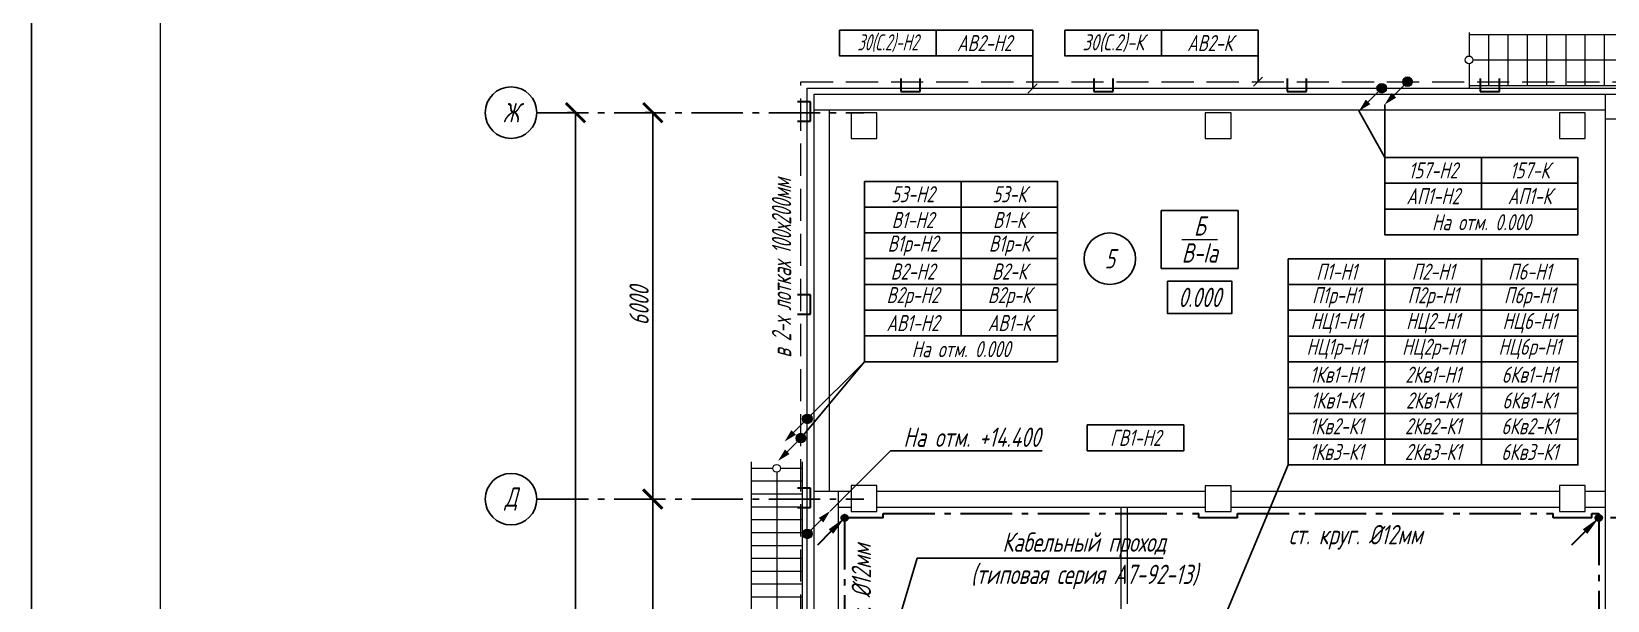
# Model space of a CAD drawing. Header units: millimetres. Extents: x -14296 to 10264, y -13087 to -5602.
# Drawn here: x -2722.7 to -2478, y -12705.7 to -12617.4 of the extents above; entities that cross this region are included whole.
import ezdxf
from ezdxf import colors
from ezdxf.entities.mleader import LeaderData, LeaderLine
from ezdxf.math import Vec2, Vec3

# ---------------------------------------------------------------- set-up
doc = ezdxf.new("R2010")
doc.units = ezdxf.units.MM
doc.linetypes.add('gost5', pattern=[7, 5, -2, 0])
doc.linetypes.add('gost6', pattern=[12, 8, -1.5, 1, -1.5])
doc.layers.get('Defpoints').update_dxf_attribs({"color": 33})
for name, color, linetype, lineweight in [('Заземление (Сущ)', 6, 'gost6', 25), ('КаБель контрольный (Вновь)', 142, 'gost5', 15), ('КаБель силовой (Вновь)', 1, 'Continuous', 15), ('Линия выноска', 137, 'Continuous', 25), ('Осевая', 4, 'gost6', 25), ('Размерная', 4, 'Continuous', 25), ('Рамка толстая', 7, 'Continuous', 15), ('Рамка тонкая', 5, 'Continuous', 25), ('Строительный', 251, 'Continuous', 13), ('Текст', 7, 'Continuous', 20)]:
    doc.layers.add(name, color=color, linetype=linetype, lineweight=lineweight)
doc.styles.add('gost shx', font='gost.shx', dxfattribs={"oblique": 15})
doc.styles.add('Simplex', font='simplex.shx', dxfattribs={"width": 0.7, "oblique": 15})
doc.dimstyles.new('ISO-25', dxfattribs={"dimtxt": 3, "dimasz": 2.5, "dimexe": 1.25, "dimexo": 0.625, "dimtad": 1, "dimtxsty": 'gost shx', "dimcen": 2.5, "dimclrt": 2, "dimadec": 0, "dimazin": 0, "dimtfac": 1, "dimtmove": 0, "dimatfit": 3, "dimfxl": 1, "dimarcsym": 0})

# ---------------------------------------------------------------- blocks, each defined once
blk = doc.blocks.new('_ArchTick')
at = {"color": 0, "const_width": 0.15}
blk.add_lwpolyline([(-0.5, -0.5), (0.5, 0.5)], dxfattribs=at)
blk = doc.blocks.new('*D900')
at = {"layer": 'Defpoints', "color": 0, "lineweight": 15, "transparency": 16777216}
for p in [(-2626.26, -12689.97), (-2626.26, -12689.97), (-2626.26, -12749.97)]:
    blk.add_point(p, dxfattribs=at)
at = {"layer": 'Размерная', "color": 0, "lineweight": -2, "transparency": 16777216}
for p, q in [((-2626.88, -12689.97), (-2627.51, -12689.97)), ((-2626.26, -12749.97), (-2626.26, -12689.97)), ((-2626.88, -12749.97), (-2627.51, -12749.97))]:
    blk.add_line(p, q, dxfattribs=at)
at = {"layer": 'Размерная', "color": 0, "lineweight": -2, "transparency": 16777216, "xscale": 3, "yscale": 3, "zscale": 3}
for p, rotation in [((-2626.26, -12689.97), 90), ((-2626.26, -12749.97), 270)]:
    blk.add_blockref('_ArchTick', p, dxfattribs=dict(at, rotation=rotation))
at = {"layer": 'Размерная', "color": 2, "transparency": 16777216, "insert": (-2628.38, -12719.97), "char_height": 3, "attachment_point": 5, "rotation": 90, "style": 'Simplex'}
blk.add_mtext('6000', dxfattribs=at)
blk = doc.blocks.new('*D901')
at = {"layer": 'Defpoints', "color": 0, "lineweight": 15, "transparency": 16777216}
for p in [(-2626.26, -12629.97), (-2626.26, -12629.97), (-2626.26, -12689.97)]:
    blk.add_point(p, dxfattribs=at)
at = {"layer": 'Размерная', "color": 0, "lineweight": -2, "transparency": 16777216}
for p, q in [((-2626.88, -12629.97), (-2627.51, -12629.97)), ((-2626.26, -12689.97), (-2626.26, -12629.97)), ((-2626.88, -12689.97), (-2627.51, -12689.97))]:
    blk.add_line(p, q, dxfattribs=at)
at = {"layer": 'Размерная', "color": 0, "lineweight": -2, "transparency": 16777216, "xscale": 3, "yscale": 3, "zscale": 3}
for p, rotation in [((-2626.26, -12629.97), 90), ((-2626.26, -12689.97), 270)]:
    blk.add_blockref('_ArchTick', p, dxfattribs=dict(at, rotation=rotation))
at = {"layer": 'Размерная', "color": 2, "transparency": 16777216, "insert": (-2628.38, -12659.97), "char_height": 3, "attachment_point": 5, "rotation": 90, "style": 'Simplex'}
blk.add_mtext('6000', dxfattribs=at)
blk = doc.blocks.new('*D902')
at = {"layer": 'Defpoints', "color": 0, "lineweight": 15, "transparency": 16777216}
for p in [(-2638.26, -12629.97), (-2638.26, -12629.97), (-2638.26, -12809.97)]:
    blk.add_point(p, dxfattribs=at)
at = {"layer": 'Размерная', "color": 0, "lineweight": -2, "transparency": 16777216}
for p, q in [((-2638.88, -12629.97), (-2639.51, -12629.97)), ((-2638.26, -12809.97), (-2638.26, -12629.97)), ((-2638.88, -12809.97), (-2639.51, -12809.97))]:
    blk.add_line(p, q, dxfattribs=at)
at = {"layer": 'Размерная', "color": 0, "lineweight": -2, "transparency": 16777216, "xscale": 3, "yscale": 3, "zscale": 3}
for p, rotation in [((-2638.26, -12629.97), 90), ((-2638.26, -12809.97), 270)]:
    blk.add_blockref('_ArchTick', p, dxfattribs=dict(at, rotation=rotation))
at = {"layer": 'Размерная', "color": 2, "transparency": 16777216, "insert": (-2640.38, -12719.97), "char_height": 3, "attachment_point": 5, "rotation": 90, "style": 'Simplex'}
blk.add_mtext('18000', dxfattribs=at)
blk = doc.blocks.new('A$C218E5FD8')
at = {"layer": 'Заземление (Сущ)', "lineweight": 30}
blk.add_hatch(color=256, dxfattribs=at).paths.add_polyline_path([(4.74, 4.24, 1), (3.74, 4.24, 1)])
blk.add_line((2.12, 2.12), (0, 0), dxfattribs=at)
blk.add_circle((4.24, 4.24), 0.5, dxfattribs=at)
blk.add_solid([(2.47, 1.77), (1.77, 2.47), (4.24, 4.24)], dxfattribs=at)
blk = doc.blocks.new('A$C551E481E')
at = {"layer": 'Рамка толстая'}
blk.add_line((20, 589), (20, 5), dxfattribs=at)
at = {"layer": 'Рамка тонкая'}
for p, q in [((0, 594), (0, 0)), ((841, 0), (841, 594))]:
    blk.add_line(p, q, dxfattribs=at)
blk = doc.blocks.new('_None')
blk = doc.blocks.new('_DotBlank')
at = {"color": 0, "linetype": 'ByBlock', "lineweight": -2}
blk.add_line((-0.5, 0), (-1, 0), dxfattribs=at)
blk.add_circle((0, 0), 0.5, dxfattribs=at)

msp = doc.modelspace()

# ---------------------------------------------------------------- hatches: boundary and pattern name
at = {"layer": 'Заземление (Сущ)', "lineweight": 30}
msp.add_hatch(color=256, dxfattribs=at).paths.add_polyline_path([(-2478.85744, -12692.88466, 1), (-2479.85744, -12692.88466, 1)])
at = {"layer": 'КаБель контрольный (Вновь)', "linetype": 'ByBlock'}
for points in [[(-2509.81189, -12625.17393, 1), (-2508.31189, -12625.17393, 1)], [(-2604.00744, -12680.5121, 1), (-2602.50744, -12680.5121, 1)]]:
    msp.add_hatch(color=256, dxfattribs=at).paths.add_polyline_path(points)
at = {"layer": 'КаБель силовой (Вновь)'}
for points in [[(-2513.81189, -12626.17393, 1), (-2512.31189, -12626.17393, 1)], [(-2603.00744, -12677.5121, 1), (-2601.50744, -12677.5121, 1)], [(-2603.00744, -12695.37393, 1), (-2601.50744, -12695.37393, 1)]]:
    msp.add_hatch(color=256, dxfattribs=at).paths.add_polyline_path(points)

# ---------------------------------------------------------------- linework, layer by layer
at = {"layer": 'Заземление (Сущ)', "lineweight": 30}
for p, q in [((-2590.45744, -12692.88466), (-2590.45744, -12692.22393)), ((-2590.45744, -12692.22393), (-2541.45744, -12692.22393)), ((-2541.45744, -12692.90087), (-2541.45744, -12692.22393)), ((-2535.45744, -12692.90087), (-2535.45744, -12692.22393)), ((-2535.45744, -12692.22393), (-2486.45744, -12692.22393)), ((-2486.45744, -12692.88466), (-2486.45744, -12692.22393)), ((-2480.45744, -12692.88466), (-2480.45744, -12692.22393)), ((-2480.45744, -12692.22393), (-2479.35744, -12692.22393)), ((-2479.35744, -12692.22393), (-2479.35744, -12807.97393)), ((-2596.45744, -12692.88466), (-2596.45744, -12804.97393)), ((-2590.45744, -12692.88466), (-2596.45744, -12692.88466)), ((-2535.45744, -12692.90087), (-2541.45744, -12692.90087)), ((-2480.45744, -12692.88466), (-2486.45744, -12692.88466)), ((-2469.55744, -12692.88466), (-2479.35744, -12692.88466))]:
    msp.add_line(p, q, dxfattribs=at)
msp.add_circle((-2479.35744, -12692.88466), 0.5, dxfattribs=at)
at = {"layer": 'КаБель контрольный (Вновь)'}
for p, q in [((-2603.25744, -12814.77393), (-2603.25744, -12625.17393)), ((-2603.25744, -12625.17393), (-2061.53773, -12625.17393))]:
    msp.add_line(p, q, dxfattribs=at)
at = {"layer": 'КаБель контрольный (Вновь)', "linetype": 'ByBlock'}
for p, q in [((-2511.18321, -12627.29525), (-2509.06189, -12625.17393)), ((-2605.37876, -12682.63342), (-2603.25744, -12680.5121))]:
    msp.add_line(p, q, dxfattribs=at)
for centre in [(-2509.06189, -12625.17393), (-2603.25744, -12680.5121)]:
    msp.add_circle(centre, 0.75, dxfattribs=at)
for points in [[(-2510.82965, -12627.64881), (-2511.53676, -12626.9417), (-2512.59742, -12628.70947)], [(-2605.0252, -12682.98697), (-2605.73231, -12682.27987), (-2606.79297, -12684.04764)]]:
    msp.add_solid(points, dxfattribs=at)
at = {"layer": 'КаБель силовой (Вновь)'}
for p, q in [((-2602.25744, -12813.77393), (-2602.25744, -12626.17393)), ((-2602.25744, -12626.17393), (-2037.45744, -12626.17393)), ((-2515.18321, -12628.29525), (-2513.06189, -12626.17393)), ((-2604.37876, -12679.63342), (-2602.25744, -12677.5121)), ((-2600.13612, -12693.25261), (-2602.25744, -12695.37393))]:
    msp.add_line(p, q, dxfattribs=at)
for centre in [(-2513.06189, -12626.17393), (-2602.25744, -12677.5121), (-2602.25744, -12695.37393)]:
    msp.add_circle(centre, 0.75, dxfattribs=at)
for points in [[(-2514.82965, -12628.64881), (-2515.53676, -12627.9417), (-2516.59742, -12629.70947)], [(-2604.0252, -12679.98697), (-2604.73231, -12679.27987), (-2605.79297, -12681.04764)], [(-2600.48967, -12692.89906), (-2599.78256, -12693.60617), (-2598.7219, -12691.8384)]]:
    msp.add_solid(points, dxfattribs=at)
at = {"layer": 'Линия выноска'}
for p, q in [((-2567.25744, -12621.17393), (-2567.25744, -12626.17393)), ((-2532.25744, -12621.17393), (-2532.25744, -12625.17393)), ((-2566.57686, -12625.51051), (-2567.99107, -12626.92473)), ((-2531.57686, -12624.46683), (-2532.99107, -12625.88104)), ((-2512.59742, -12628.70947), (-2512.59742, -12636.93806)), ((-2516.59742, -12629.70947), (-2512.59742, -12636.93806)), ((-2593.38565, -12668.64031), (-2603.25744, -12680.5121)), ((-2602.25744, -12677.5121), (-2593.38565, -12668.64031)), ((-2527.59742, -12684.66222), (-2552.45744, -12744.06321))]:
    msp.add_line(p, q, dxfattribs=at)
at = {"layer": 'Осевая'}
for p, q in [((-2644.25744, -12629.97393), (-2593.45744, -12629.97393)), ((-2644.25744, -12689.97393), (-2593.45744, -12689.97393))]:
    msp.add_line(p, q, dxfattribs=at)
at = {"layer": 'Рамка тонкая', "lineweight": 30}
for p, q in [((-2587.75744, -12624.67393), (-2587.75744, -12626.67393)), ((-2587.75744, -12626.67393), (-2584.75744, -12626.67393)), ((-2584.75744, -12626.67393), (-2584.75744, -12624.67393)), ((-2557.75744, -12624.67393), (-2557.75744, -12626.67393)), ((-2557.75744, -12626.67393), (-2554.75744, -12626.67393)), ((-2554.75744, -12626.67393), (-2554.75744, -12624.67393)), ((-2527.75744, -12624.67393), (-2527.75744, -12626.67393)), ((-2527.75744, -12626.67393), (-2524.75744, -12626.67393)), ((-2524.75744, -12626.67393), (-2524.75744, -12624.67393)), ((-2497.75744, -12624.67393), (-2497.75744, -12626.67393)), ((-2497.75744, -12626.67393), (-2494.75744, -12626.67393)), ((-2494.75744, -12626.67393), (-2494.75744, -12624.67393)), ((-2601.75744, -12628.27393), (-2603.75744, -12628.27393)), ((-2601.75744, -12631.27393), (-2601.75744, -12628.27393)), ((-2603.75744, -12631.27393), (-2601.75744, -12631.27393)), ((-2601.75744, -12658.27393), (-2603.75744, -12658.27393)), ((-2601.75744, -12661.27393), (-2601.75744, -12658.27393)), ((-2603.75744, -12661.27393), (-2601.75744, -12661.27393)), ((-2601.75744, -12688.27393), (-2603.75744, -12688.27393)), ((-2601.75744, -12691.27393), (-2601.75744, -12688.27393)), ((-2603.75744, -12691.27393), (-2601.75744, -12691.27393))]:
    msp.add_line(p, q, dxfattribs=at)
at = {"layer": 'Рамка тонкая'}
for p, q in [((-2547.33641, -12645.15432), (-2535.33641, -12645.15432)), ((-2547.33641, -12654.15432), (-2547.33641, -12645.15432)), ((-2535.33641, -12645.15432), (-2535.33641, -12654.15432)), ((-2535.33641, -12654.15432), (-2547.33641, -12654.15432))]:
    msp.add_line(p, q, dxfattribs=at)
for points in [[(-2597.25744, -12617.17393), (-2582.25744, -12617.17393), (-2582.25744, -12621.17393), (-2597.25744, -12621.17393)], [(-2582.25744, -12617.17393), (-2567.25744, -12617.17393), (-2567.25744, -12621.17393), (-2582.25744, -12621.17393)], [(-2562.25744, -12617.17393), (-2547.25744, -12617.17393), (-2547.25744, -12621.17393), (-2562.25744, -12621.17393)], [(-2547.25744, -12617.17393), (-2532.25744, -12617.17393), (-2532.25744, -12621.17393), (-2547.25744, -12621.17393)], [(-2512.59742, -12636.93806), (-2497.59742, -12636.93806), (-2497.59742, -12640.93806), (-2512.59742, -12640.93806)], [(-2497.59742, -12636.93806), (-2482.59742, -12636.93806), (-2482.59742, -12640.93806), (-2497.59742, -12640.93806)], [(-2593.38565, -12640.64031), (-2578.38565, -12640.64031), (-2578.38565, -12644.64031), (-2593.38565, -12644.64031)], [(-2578.38565, -12640.64031), (-2563.38565, -12640.64031), (-2563.38565, -12644.64031), (-2578.38565, -12644.64031)], [(-2512.59742, -12640.93806), (-2497.59742, -12640.93806), (-2497.59742, -12644.93806), (-2512.59742, -12644.93806)], [(-2497.59742, -12640.93806), (-2482.59742, -12640.93806), (-2482.59742, -12644.93806), (-2497.59742, -12644.93806)], [(-2593.38565, -12644.64031), (-2578.38565, -12644.64031), (-2578.38565, -12648.64031), (-2593.38565, -12648.64031)], [(-2578.38565, -12644.64031), (-2563.38565, -12644.64031), (-2563.38565, -12648.64031), (-2578.38565, -12648.64031)], [(-2512.59742, -12644.93806), (-2482.59742, -12644.93806), (-2482.59742, -12648.93806), (-2512.59742, -12648.93806)], [(-2593.38565, -12648.64031), (-2578.38565, -12648.64031), (-2578.38565, -12652.64031), (-2593.38565, -12652.64031)], [(-2578.38565, -12648.64031), (-2563.38565, -12648.64031), (-2563.38565, -12652.64031), (-2578.38565, -12652.64031)], [(-2593.38565, -12652.64031), (-2578.38565, -12652.64031), (-2578.38565, -12656.64031), (-2593.38565, -12656.64031)], [(-2578.38565, -12652.64031), (-2563.38565, -12652.64031), (-2563.38565, -12656.64031), (-2578.38565, -12656.64031)], [(-2527.59742, -12652.66222), (-2512.59742, -12652.66222), (-2512.59742, -12656.66222), (-2527.59742, -12656.66222)], [(-2512.59742, -12652.66222), (-2497.59742, -12652.66222), (-2497.59742, -12656.66222), (-2512.59742, -12656.66222)], [(-2497.59742, -12652.66222), (-2482.59742, -12652.66222), (-2482.59742, -12656.66222), (-2497.59742, -12656.66222)], [(-2593.38565, -12656.64031), (-2578.38565, -12656.64031), (-2578.38565, -12660.64031), (-2593.38565, -12660.64031)], [(-2578.38565, -12656.64031), (-2563.38565, -12656.64031), (-2563.38565, -12660.64031), (-2578.38565, -12660.64031)], [(-2546.33641, -12656.15432), (-2536.33641, -12656.15432), (-2536.33641, -12661.15432), (-2546.33641, -12661.15432)], [(-2527.59742, -12656.66222), (-2512.59742, -12656.66222), (-2512.59742, -12660.66222), (-2527.59742, -12660.66222)], [(-2512.59742, -12656.66222), (-2497.59742, -12656.66222), (-2497.59742, -12660.66222), (-2512.59742, -12660.66222)], [(-2497.59742, -12656.66222), (-2482.59742, -12656.66222), (-2482.59742, -12660.66222), (-2497.59742, -12660.66222)], [(-2593.38565, -12660.64031), (-2578.38565, -12660.64031), (-2578.38565, -12664.64031), (-2593.38565, -12664.64031)], [(-2578.38565, -12660.64031), (-2563.38565, -12660.64031), (-2563.38565, -12664.64031), (-2578.38565, -12664.64031)], [(-2527.59742, -12660.66222), (-2512.59742, -12660.66222), (-2512.59742, -12664.66222), (-2527.59742, -12664.66222)], [(-2512.59742, -12660.66222), (-2497.59742, -12660.66222), (-2497.59742, -12664.66222), (-2512.59742, -12664.66222)], [(-2497.59742, -12660.66222), (-2482.59742, -12660.66222), (-2482.59742, -12664.66222), (-2497.59742, -12664.66222)], [(-2593.38565, -12664.64031), (-2563.38565, -12664.64031), (-2563.38565, -12668.64031), (-2593.38565, -12668.64031)], [(-2527.59742, -12664.66222), (-2512.59742, -12664.66222), (-2512.59742, -12668.66222), (-2527.59742, -12668.66222)], [(-2512.59742, -12664.66222), (-2497.59742, -12664.66222), (-2497.59742, -12668.66222), (-2512.59742, -12668.66222)], [(-2497.59742, -12664.66222), (-2482.59742, -12664.66222), (-2482.59742, -12668.66222), (-2497.59742, -12668.66222)], [(-2527.59742, -12668.66222), (-2512.59742, -12668.66222), (-2512.59742, -12672.66222), (-2527.59742, -12672.66222)], [(-2512.59742, -12668.66222), (-2497.59742, -12668.66222), (-2497.59742, -12672.66222), (-2512.59742, -12672.66222)], [(-2497.59742, -12668.66222), (-2482.59742, -12668.66222), (-2482.59742, -12672.66222), (-2497.59742, -12672.66222)], [(-2527.59742, -12672.66222), (-2512.59742, -12672.66222), (-2512.59742, -12676.66222), (-2527.59742, -12676.66222)], [(-2512.59742, -12672.66222), (-2497.59742, -12672.66222), (-2497.59742, -12676.66222), (-2512.59742, -12676.66222)], [(-2497.59742, -12672.66222), (-2482.59742, -12672.66222), (-2482.59742, -12676.66222), (-2497.59742, -12676.66222)], [(-2527.59742, -12676.66222), (-2512.59742, -12676.66222), (-2512.59742, -12680.66222), (-2527.59742, -12680.66222)], [(-2512.59742, -12676.66222), (-2497.59742, -12676.66222), (-2497.59742, -12680.66222), (-2512.59742, -12680.66222)], [(-2497.59742, -12676.66222), (-2482.59742, -12676.66222), (-2482.59742, -12680.66222), (-2497.59742, -12680.66222)], [(-2558.80017, -12678.4674), (-2543.80017, -12678.4674), (-2543.80017, -12682.4674), (-2558.80017, -12682.4674)], [(-2527.59742, -12680.66222), (-2512.59742, -12680.66222), (-2512.59742, -12684.66222), (-2527.59742, -12684.66222)], [(-2512.59742, -12680.66222), (-2497.59742, -12680.66222), (-2497.59742, -12684.66222), (-2512.59742, -12684.66222)], [(-2497.59742, -12680.66222), (-2482.59742, -12680.66222), (-2482.59742, -12684.66222), (-2497.59742, -12684.66222)]]:
    msp.add_lwpolyline(points, close=True, dxfattribs=at)
for centre in [(-2648.25744, -12629.97393), (-2555.28954, -12652.65393), (-2648.25744, -12689.97393)]:
    msp.add_circle(centre, 4, dxfattribs=at)
at = {"layer": 'Строительный'}
for p, q in [((-2499.50477, -12617.53958), (-2499.50477, -12621.1785)), ((-2499.50477, -12617.83958), (-2455.80051, -12617.83958)), ((-2496.50477, -12617.83958), (-2496.50477, -12625.73952)), ((-2493.50477, -12617.83958), (-2493.50477, -12625.73952)), ((-2490.50477, -12617.83958), (-2490.50477, -12625.73952)), ((-2487.50477, -12617.83958), (-2487.50477, -12625.73952)), ((-2484.50477, -12617.83958), (-2484.50477, -12625.73952)), ((-2481.50477, -12617.83958), (-2481.50477, -12625.73952)), ((-2478.50477, -12617.83958), (-2478.50477, -12625.73952)), ((-2498.90477, -12621.7785), (-2455.80051, -12621.7785)), ((-2499.50477, -12622.3785), (-2499.50477, -12626.03952)), ((-2499.50477, -12625.73952), (-2455.80051, -12625.73952)), ((-2601.25744, -12627.17393), (-2601.25744, -12731.57393)), ((-2503.15744, -12627.17393), (-2601.25744, -12627.17393)), ((-2449.75744, -12627.17393), (-2503.15744, -12627.17393)), ((-2478.35744, -12627.17393), (-2478.35744, -12808.97393)), ((-2478.35744, -12629.57393), (-2601.25744, -12629.57393)), ((-2598.85744, -12629.57393), (-2598.85744, -12688.72393)), ((-2591.45744, -12629.98493), (-2595.45744, -12629.98493)), ((-2595.45744, -12629.98493), (-2595.45744, -12633.98493)), ((-2591.45744, -12633.98493), (-2591.45744, -12629.98493)), ((-2536.45744, -12629.98493), (-2540.45744, -12629.98493)), ((-2540.45744, -12629.98493), (-2540.45744, -12633.98493)), ((-2536.45744, -12633.98493), (-2536.45744, -12629.98493)), ((-2481.45744, -12629.98493), (-2485.45744, -12629.98493)), ((-2485.45744, -12629.98493), (-2485.45744, -12633.98493)), ((-2481.45744, -12633.98493), (-2481.45744, -12629.98493)), ((-2471.35744, -12630.97393), (-2478.35744, -12630.97393)), ((-2595.45744, -12633.98493), (-2591.45744, -12633.98493)), ((-2540.45744, -12633.98493), (-2536.45744, -12633.98493)), ((-2485.45744, -12633.98493), (-2481.45744, -12633.98493)), ((-2597.45744, -12688.72393), (-2597.45744, -12731.57393))]:
    msp.add_line(p, q, dxfattribs=at)
at = {"layer": 'Строительный', "ltscale": 0.3}
for p, q in [((-2610.95737, -12684.20679), (-2610.95737, -12729.20679)), ((-2607.6074, -12685.20679), (-2610.95737, -12685.20679)), ((-2603.05744, -12685.20679), (-2606.4074, -12685.20679)), ((-2603.05744, -12684.20679), (-2603.05744, -12729.20679)), ((-2603.05744, -12687.20679), (-2610.95737, -12687.20679)), ((-2607.0074, -12685.80679), (-2607.0074, -12729.20679)), ((-2603.05744, -12689.20679), (-2610.95737, -12689.20679)), ((-2603.05744, -12691.20679), (-2610.95737, -12691.20679)), ((-2603.05744, -12693.20679), (-2610.95737, -12693.20679)), ((-2603.05744, -12695.20679), (-2610.95737, -12695.20679)), ((-2603.05744, -12697.20679), (-2610.95737, -12697.20679)), ((-2603.05744, -12699.20679), (-2610.95737, -12699.20679)), ((-2603.05744, -12701.20679), (-2610.95737, -12701.20679)), ((-2603.05744, -12703.20679), (-2610.95737, -12703.20679)), ((-2603.05744, -12705.20679), (-2610.95737, -12705.20679))]:
    msp.add_line(p, q, dxfattribs=at)
at = {"layer": 'Строительный', "ltscale": 100}
for p, q in [((-2601.25744, -12688.72393), (-2595.45744, -12688.72393)), ((-2598.45744, -12688.72393), (-2595.45744, -12688.72393)), ((-2591.45744, -12687.88466), (-2595.45744, -12687.88466)), ((-2595.45744, -12687.88466), (-2595.45744, -12691.88466)), ((-2591.45744, -12691.88466), (-2591.45744, -12687.88466)), ((-2591.45744, -12688.72393), (-2540.45744, -12688.72393)), ((-2591.45744, -12688.72393), (-2540.45744, -12688.72393)), ((-2536.45744, -12687.90087), (-2540.45744, -12687.90087)), ((-2540.45744, -12687.90087), (-2540.45744, -12691.90087)), ((-2536.45744, -12691.90087), (-2536.45744, -12687.90087)), ((-2536.45744, -12688.72393), (-2485.45744, -12688.72393)), ((-2536.45744, -12688.72393), (-2485.45744, -12688.72393)), ((-2481.45744, -12687.88466), (-2485.45744, -12687.88466)), ((-2485.45744, -12687.88466), (-2485.45744, -12691.88466)), ((-2481.45744, -12691.88466), (-2481.45744, -12687.88466)), ((-2481.45744, -12688.72393), (-2478.35744, -12688.72393)), ((-2481.45744, -12688.72393), (-2478.35744, -12688.72393)), ((-2597.45744, -12691.22393), (-2595.45744, -12691.22393)), ((-2595.45744, -12691.88466), (-2591.45744, -12691.88466)), ((-2591.45744, -12691.22393), (-2540.45744, -12691.22393)), ((-2553.57836, -12691.22393), (-2553.57836, -12707.22393)), ((-2552.57836, -12691.22393), (-2552.57836, -12706.22393)), ((-2540.45744, -12691.90087), (-2536.45744, -12691.90087)), ((-2536.45744, -12691.22393), (-2485.45744, -12691.22393)), ((-2485.45744, -12691.88466), (-2481.45744, -12691.88466)), ((-2481.45744, -12691.22393), (-2478.35744, -12691.22393))]:
    msp.add_line(p, q, dxfattribs=at)
at = {"layer": 'Строительный'}
msp.add_circle((-2499.50477, -12621.7785), 0.6, dxfattribs=at)
at = {"layer": 'Строительный', "ltscale": 0.3}
msp.add_circle((-2607.0074, -12685.20679), 0.6, dxfattribs=at)

# ---------------------------------------------------------------- block references
for p in [(-3563.71622, -13086.74065), (-2722.71622, -13086.74065)]:
    msp.add_blockref('A$C551E481E', p)
at = {"layer": 'Строительный'}
for p in [(-2600.70004, -12697.1273), (-2483.60004, -12697.1273)]:
    msp.add_blockref('A$C218E5FD8', p, dxfattribs=at)

# ---------------------------------------------------------------- texts
at = {"layer": 'Текст', "attachment_point": 5, "style": 'Simplex'}
for s, insert, char_height, width in [('{\\W0.6;30(С.2)-Н2}', (-2589.75744, -12619.17393), 2.5, 15), ('АВ2-Н2', (-2574.75744, -12619.17393), 2.5, 15), ('30(С.2)-К', (-2554.75744, -12619.17393), 2.5, 15), ('АВ2-К', (-2539.75744, -12619.17393), 2.5, 15), ('Ж', (-2648.25744, -12629.97393), 3, 10), ('157-Н2', (-2505.09742, -12638.93806), 2.5, 15), ('157-К', (-2490.09742, -12638.93806), 2.5, 15), ('53-Н2', (-2585.88565, -12642.64031), 2.5, 15), ('53-К', (-2570.88565, -12642.64031), 2.5, 15), ('АП1-Н2', (-2505.09742, -12642.93806), 2.5, 15), ('АП1-К', (-2490.09742, -12642.93806), 2.5, 15), ('В1-Н2', (-2585.88565, -12646.64031), 2.5, 15), ('В1-К', (-2570.88565, -12646.64031), 2.5, 15), ('\\A1;\\SБ/В-Iа;', (-2541.33641, -12649.65432), 3, 12), ('На отм. 0.000', (-2497.59742, -12646.98691), 2.5, 30), ('В1р-Н2', (-2585.88565, -12650.64031), 2.5, 15), ('В1р-К', (-2570.88565, -12650.64031), 2.5, 15), ('5', (-2555.28954, -12652.65393), 3, 8), ('В2-Н2', (-2585.88565, -12654.64031), 2.5, 15), ('В2-К', (-2570.88565, -12654.64031), 2.5, 15), ('П1-Н1', (-2520.09742, -12654.66222), 2.5, 15), ('П2-Н1', (-2505.09742, -12654.66222), 2.5, 15), ('П6-Н1', (-2490.09742, -12654.66222), 2.5, 15), ('В2р-Н2', (-2585.88565, -12658.64031), 2.5, 15), ('В2р-К', (-2570.88565, -12658.64031), 2.5, 15), ('{\\W0.7;0.000}', (-2541.33641, -12658.65432), 3, 10), ('П1р-Н1', (-2520.09742, -12658.66222), 2.5, 15), ('П2р-Н1', (-2505.09742, -12658.66222), 2.5, 15), ('П6р-Н1', (-2490.09742, -12658.66222), 2.5, 15), ('АВ1-Н2', (-2585.88565, -12662.64031), 2.5, 15), ('АВ1-К', (-2570.88565, -12662.64031), 2.5, 15), ('НЦ1-Н1', (-2520.09742, -12662.66222), 2.5, 15), ('НЦ2-Н1', (-2505.09742, -12662.66222), 2.5, 15), ('НЦ6-Н1', (-2490.09742, -12662.66222), 2.5, 15), ('На отм. 0.000', (-2578.38565, -12666.68916), 2.5, 30), ('НЦ1р-Н1', (-2520.09742, -12666.66222), 2.5, 15), ('НЦ2р-Н1', (-2505.09742, -12666.66222), 2.5, 15), ('НЦ6р-Н1', (-2490.09742, -12666.66222), 2.5, 15), ('1Кв1-Н1', (-2520.09742, -12670.66222), 2.5, 15), ('2Кв1-Н1', (-2505.09742, -12670.66222), 2.5, 15), ('6Кв1-Н1', (-2490.09742, -12670.66222), 2.5, 15), ('1Кв1-К1', (-2520.09742, -12674.66222), 2.5, 15), ('2Кв1-К1', (-2505.09742, -12674.66222), 2.5, 15), ('6Кв1-К1', (-2490.09742, -12674.66222), 2.5, 15), ('1Кв2-К1', (-2520.09742, -12678.66222), 2.5, 15), ('2Кв2-К1', (-2505.09742, -12678.66222), 2.5, 15), ('6Кв2-К1', (-2490.09742, -12678.66222), 2.5, 15), ('ГВ1-Н2', (-2551.30017, -12680.4674), 2.5, 15), ('1Кв3-К1', (-2520.09742, -12682.66222), 2.5, 15), ('2Кв3-К1', (-2505.09742, -12682.66222), 2.5, 15), ('6Кв3-К1', (-2490.09742, -12682.66222), 2.5, 15), ('Д', (-2648.25744, -12689.97393), 3, 10), ('ст. круг. %%C12мм', (-2517.13033, -12695.90087), 3, 43.7026451)]:
    msp.add_mtext(s, dxfattribs=dict(at, insert=insert, char_height=char_height, width=width))
at = {"layer": 'Текст', "char_height": 3, "attachment_point": 5, "rotation": 90, "style": 'Simplex'}
for s, insert, width in [('\\A1;{\\W0.6;в 2-х лотках 100х200мм}', (-2606.25744, -12654.11936), 58.7087971), ('ст. круг. %%C12мм', (-2593.45744, -12707.33763), 43.7026451)]:
    msp.add_mtext(s, dxfattribs=dict(at, insert=insert, width=width))

# ---------------------------------------------------------------- dimensions: what is measured, and where the dimension line sits
at = {"layer": 'Размерная'}
for base, p1, p2, picture, middle in [((-2638.25744, -12629.97393), (-2638.25744, -12809.97393), (-2638.25744, -12629.97393), '*D902', (-2640.38244, -12719.97393)), ((-2626.25744, -12629.97393), (-2626.25744, -12689.97393), (-2626.25744, -12629.97393), '*D901', (-2628.38244, -12659.97393)), ((-2626.25744, -12689.97393), (-2626.25744, -12749.97393), (-2626.25744, -12689.97393), '*D900', (-2628.38244, -12719.97393))]:
    dim = msp.add_linear_dim(base=base, p1=p1, p2=p2, angle=90, dimstyle='ISO-25', override={"dimtxt": 3, "dimasz": 3, "dimlfac": 100, "dimrnd": 500, "dimtxsty": 'Simplex', "dimblk1": 'ArchTick', "dimblk2": 'ArchTick', "dimsah": 1}, dxfattribs=at)
    dim.commit()
    dim.dimension.update_dxf_attribs({"geometry": picture, "text_midpoint": middle})

# ---------------------------------------------------------------- leaders
at = {"layer": 'Линия выноска'}
ml = msp.add_multileader_mtext('Standard', dxfattribs=at)
ml.set_content('На отм. +14.400', color=2, style='Simplex')
ml.set_leader_properties()
ml.set_arrow_properties(name='NONE')
ml.build(insert=Vec2(0, 0))
ml.multileader.update_dxf_attribs({"text_left_attachment_type": 6, "text_right_attachment_type": 6, "dogleg_length": 0})
ctx = ml.context
ctx.base_point, ctx.char_height, ctx.plane_origin = Vec3(-2589.3509, -12682.4674), 3, Vec3(-2509.8971, -12634.80947)
ctx.left_attachment, ctx.right_attachment = 6, 6
notes = []
notes.append((ctx, [(1, (1, 1, 0), (-2589.3509, -12682.4674), (1, 0), 0, [(0, [(-2598.7219, -12691.8384)], 0, [])])]))
ctx.mtext.insert, ctx.mtext.flow_direction = Vec3(-2587.3509, -12678.8674), 5
ml = msp.add_multileader_mtext('Standard', dxfattribs=at)
ml.set_content('Кабельный проход\\P(типовая серия А7-92-13)', color=2, style='Simplex')
ml.set_leader_properties()
ml.set_arrow_properties(name='DOTBLANK')
ml.build(insert=Vec2(0, 0))
ml.multileader.update_dxf_attribs({"text_left_attachment_type": 6, "text_right_attachment_type": 6, "dogleg_length": 1, "arrow_head_size": 5})
ctx = ml.context
ctx.base_point, ctx.char_height, ctx.arrow_head_size, ctx.plane_origin = Vec3(-2584.183, -12699.15835), 3, 5, Vec3(-2629.79853, -12507.87488)
ctx.left_attachment, ctx.right_attachment, ctx.text_align_type = 6, 6, 1
notes.append((ctx, [(1, (1, 1, 0), (-2585.183, -12699.15835), (1, 0), 1, [(0, [(-2599.24025, -12745.97393)], 0, [])])]))
ctx.mtext.insert, ctx.mtext.alignment, ctx.mtext.flow_direction = Vec3(-2559.26505, -12695.15835), 2, 5
for ctx, leaders in notes:
    for number, flags, end, landing, length, lines in leaders:
        leader = LeaderData()
        leader.index, (leader.has_last_leader_line, leader.has_dogleg_vector, leader.attachment_direction) = number, flags
        leader.last_leader_point, leader.dogleg_vector, leader.dogleg_length = Vec3(end), Vec3(landing), length
        for number, points, colour, breaks in lines:
            line = LeaderLine()
            line.index, line.vertices, line.color, line.breaks = number, Vec3.list(points), colors.encode_raw_color(colour), breaks
            leader.lines.append(line)
        ctx.leaders.append(leader)

doc.saveas('drawing.dxf')
